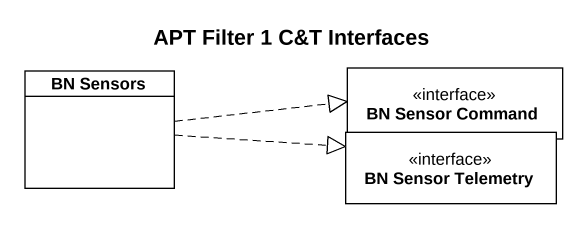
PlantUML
@startuml
title APT Filter 1 C&T Interfaces
hide circle
hide empty members
class "BN Sensors" as BN_Sensors
interface "BN Sensor Telemetry" as BN_Sensor_Telemetry
interface "BN Sensor Command" as BN_Sensor_Command
BN_Sensors .right.|> BN_Sensor_Telemetry
BN_Sensors .right.|> BN_Sensor_Command
@enduml
